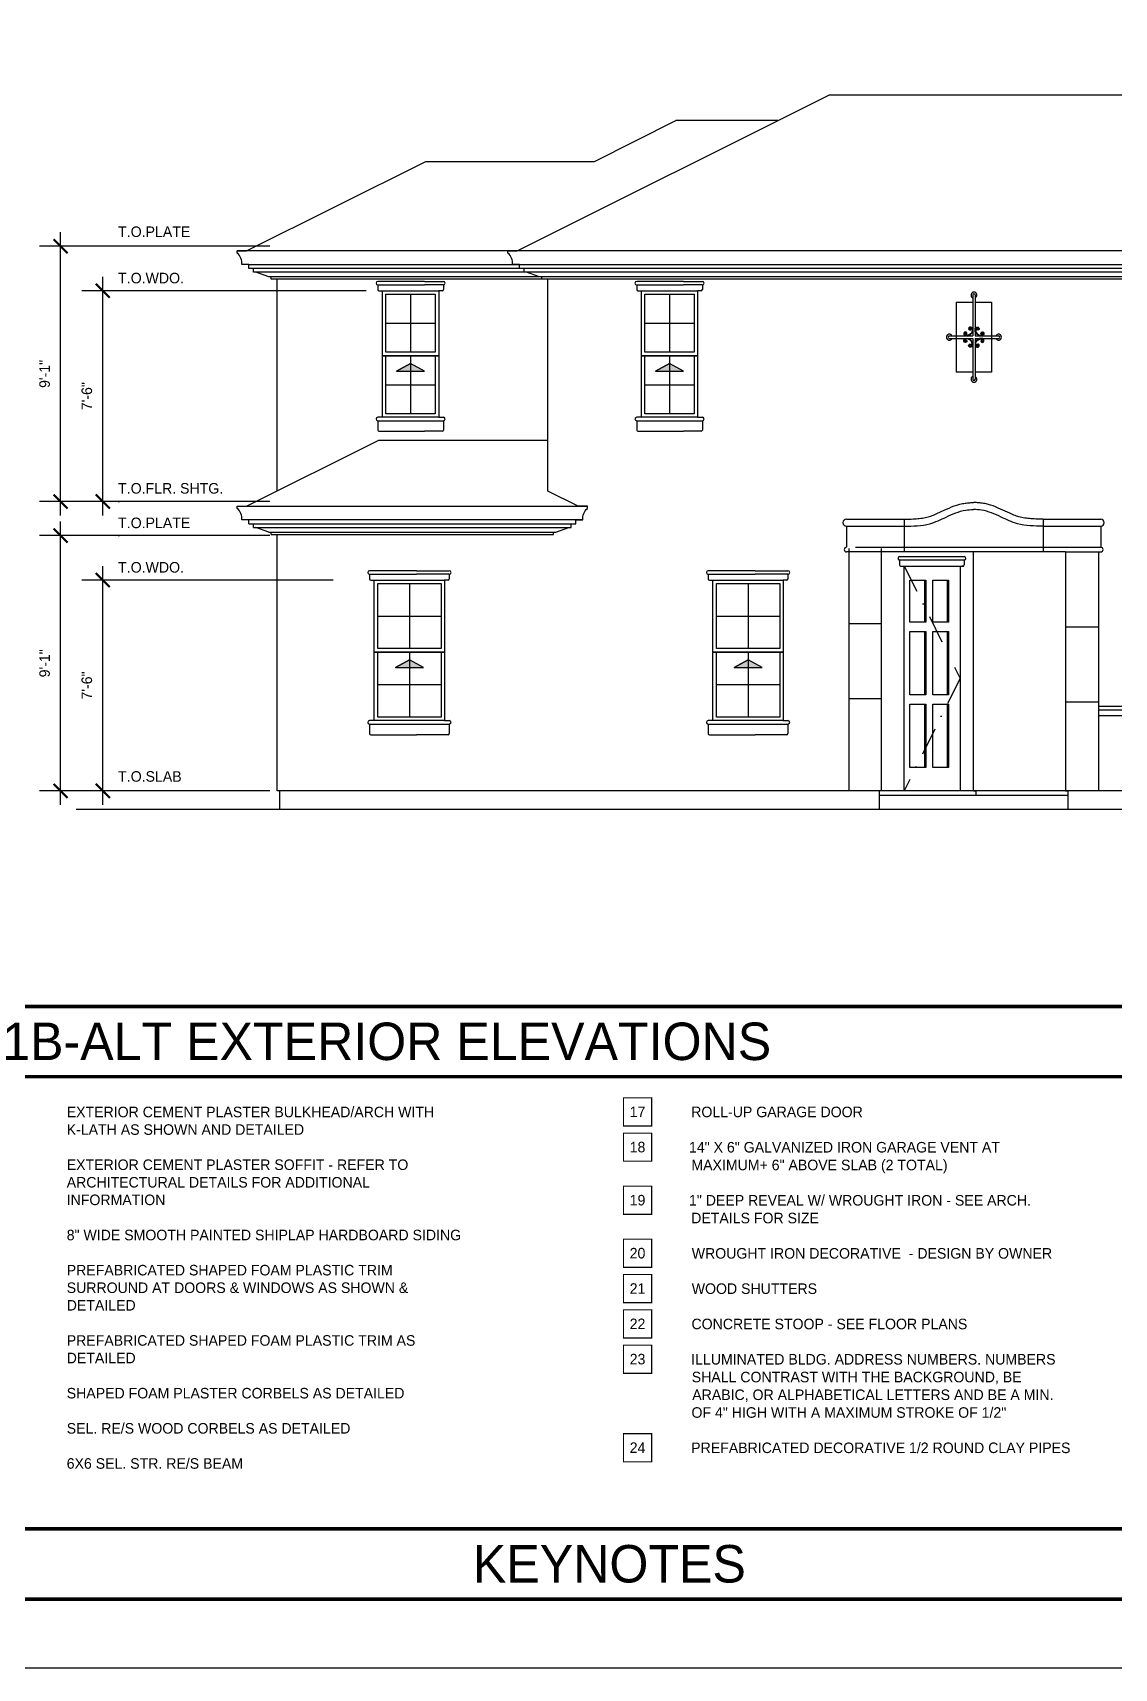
# Model space of a CAD drawing. Extents: x -1728 to 0, y -1152 to 0.
# Drawn here: x -1146 to -685, y -1152 to -454 of the extents above; entities that cross this region are included whole.
import ezdxf

# ---------------------------------------------------------------- set-up
doc = ezdxf.new("R2010")
doc.units = 0
doc.header["$LTSCALE"] = 48
doc.header["$MEASUREMENT"] = 0
doc.header["$PDMODE"] = 3
doc.header["$PDSIZE"] = -2
doc.linetypes.add('DASHDOT2', pattern=[0.5, 0.25, -0.125, 0, -0.125])
doc.layers.get('0').update_dxf_attribs({"linetype": 'CONTINUOUS'})
doc.layers.get('DEFPOINTS').update_dxf_attribs({"linetype": 'CONTINUOUS'})
for name, color, linetype in [('1EL-1', 1, 'CONTINUOUS'), ('1EL-3', 3, 'CONTINUOUS'), ('1EL-7', 7, 'CONTINUOUS'), ('A-DIMS', 3, 'CONTINUOUS'), ('A-ELEV-DR', 161, 'CONTINUOUS'), ('A-EXT ELEV', 7, 'CONTINUOUS'), ('A-EXT ELEV CORBELS', 3, 'CONTINUOUS'), ('A-EXT ELEV DR-WDO', 240, 'CONTINUOUS'), ('A-EXT ELEV TRIM', 42, 'CONTINUOUS'), ('A-SECT', 7, 'CONTINUOUS'), ('A-SYMTEXT', 2, 'CONTINUOUS'), ('A-TEXT', 3, 'CONTINUOUS'), ('EL-BASE', 1, 'CONTINUOUS')]:
    doc.layers.add(name, color=color, linetype=linetype)
doc.layers.add('24X36TB', color=7, linetype='CONTINUOUS', lineweight=30)
doc.styles.get("Standard").update_dxf_attribs({"font": 'ERASMD.TTF', "height": 4.5})
doc.dimstyles.new('ARCHITECTURE', dxfattribs={"dimscale": 48, "dimtxt": 0.18, "dimasz": 0.125, "dimexe": 0.1875, "dimexo": 0.0625, "dimgap": 0.09375, "dimtad": 1, "dimdec": 4, "dimzin": 3, "dimdsep": 46, "dimlunit": 4, "dimtxsty": 'Standard', "dimblk1": 'ARCHTICK', "dimblk2": 'ARCHTICK', "dimsah": 1, "dimcen": 0.09375, "dimdle": 0.125, "dimclrd": 1, "dimclre": 1, "dimclrt": 3, "dimadec": 0, "dimazin": 0, "dimtfac": 1, "dimtdec": 4, "dimtofl": 0, "dimtmove": 2, "dimatfit": 3, "dimldrblk": 'ARCHTICK', "dimfxl": 1, "dimfrac": 2, "dimtolj": 1, "dimtzin": 0, "dimarcsym": 0})

# ---------------------------------------------------------------- blocks, each defined once
blk = doc.blocks.new('A$C06A91398')
at = {"layer": '24X36TB'}
blk.add_lwpolyline([(-1115.88, 1085.14), (612.12, 1085.14), (612.12, -66.86), (-1115.88, -66.86)], close=True, dxfattribs=at)
at = {"layer": '24X36TB', "const_width": 1.5}
blk.add_lwpolyline([(420.62, -37.36), (420.62, 1055.64), (-1055.88, 1055.64), (-1055.88, -37.36)], close=True, dxfattribs=at)
blk = doc.blocks.new('A$C7DB57AE6')
at = {"layer": 'A-EXT ELEV DR-WDO'}
for p, q in [((8.66, 90), (8.66, 72)), ((18.37, 90), (18.37, 72)), ((8.66, 68), (8.66, 41)), ((18.37, 68), (18.37, 41)), ((8.66, 37), (8.66, 10)), ((18.37, 37), (18.37, 10))]:
    blk.add_line(p, q, dxfattribs=at)
for points in [[(0, 96), (23.79, 96), (23.79, 0), (0, 0)], [(2.44, 90), (9.16, 90), (9.16, 72), (2.44, 72)], [(12.16, 90), (18.87, 90), (18.87, 72), (12.16, 72)], [(2.44, 68), (9.16, 68), (9.16, 41), (2.44, 41)], [(12.16, 68), (18.87, 68), (18.87, 41), (12.16, 41)], [(2.44, 37), (9.16, 37), (9.16, 10), (2.44, 10)], [(12.16, 37), (18.87, 37), (18.87, 10), (12.16, 10)]]:
    blk.add_lwpolyline(points, close=True, dxfattribs=at)
blk = doc.blocks.new('window_direction')
at = {"layer": 'A-SYMTEXT'}
blk.add_hatch(color=256, dxfattribs=at).paths.add_polyline_path([(6, 0), (0, 3.32), (-6, 0)])
at = {"layer": 'A-SYMTEXT', "color": 7}
blk.add_line((-6, 0), (0, 3.32), dxfattribs=at)
at = {"layer": 'A-SYMTEXT'}
blk.add_lwpolyline([(0, 3.32), (-6, 0), (6, 0)], close=True, dxfattribs=at)
blk = doc.blocks.new('_ARCHTICK')
at = {"color": 0, "linetype": 'ByBlock', "const_width": 0.15}
blk.add_lwpolyline([(-0.5, -0.5), (0.5, 0.5)], dxfattribs=at)
blk = doc.blocks.new('*D57')
at = {"layer": 'A-DIMS', "color": 1, "lineweight": -2}
for p, q in [((-1134.27, -783.5), (-1134.27, -662.53)), ((-1044.92, -668.53), (-1143.27, -668.53)), ((-1044.92, -777.5), (-1143.27, -777.5))]:
    blk.add_line(p, q, dxfattribs=at)
at = {"layer": 'DEFPOINTS', "color": 0}
for p in [(-1134.27, -668.53), (-1041.92, -668.53), (-1041.92, -777.5)]:
    blk.add_point(p, dxfattribs=at)
at = {"layer": 'A-DIMS', "color": 1, "lineweight": -2, "xscale": 6, "yscale": 6, "zscale": 6}
for p, rotation in [((-1134.27, -668.53), 90), ((-1134.27, -777.5), 270)]:
    blk.add_blockref('_ARCHTICK', p, dxfattribs=dict(at, rotation=rotation))
at = {"layer": 'A-DIMS', "color": 3, "insert": (-1141.06, -723.02), "char_height": 4.5, "attachment_point": 5, "rotation": 90}
blk.add_mtext('\\A1;9\'-1"', dxfattribs=at)
blk = doc.blocks.new('*D58')
at = {"layer": 'A-DIMS', "color": 1, "lineweight": -2}
for p, q in [((-1134.27, -660), (-1134.27, -539)), ((-1044.92, -545), (-1143.27, -545)), ((-1044.92, -654), (-1143.27, -654))]:
    blk.add_line(p, q, dxfattribs=at)
at = {"layer": 'DEFPOINTS', "color": 0}
for p in [(-1134.27, -545), (-1041.92, -545), (-1041.92, -654)]:
    blk.add_point(p, dxfattribs=at)
at = {"layer": 'A-DIMS', "color": 1, "lineweight": -2, "xscale": 6, "yscale": 6, "zscale": 6}
for p, rotation in [((-1134.27, -545), 90), ((-1134.27, -654), 270)]:
    blk.add_blockref('_ARCHTICK', p, dxfattribs=dict(at, rotation=rotation))
at = {"layer": 'A-DIMS', "color": 3, "insert": (-1141.06, -599.5), "char_height": 4.5, "attachment_point": 5, "rotation": 90}
blk.add_mtext('\\A1;9\'-1"', dxfattribs=at)
blk = doc.blocks.new('*D59')
at = {"layer": 'A-DIMS', "color": 1, "lineweight": -2}
for p, q in [((-1116.27, -783.5), (-1116.27, -681.5)), ((-1017.92, -687.5), (-1125.27, -687.5)), ((-1044.92, -777.5), (-1125.27, -777.5))]:
    blk.add_line(p, q, dxfattribs=at)
at = {"layer": 'DEFPOINTS', "color": 0}
for p in [(-1116.27, -687.5), (-1014.92, -687.5), (-1041.92, -777.5)]:
    blk.add_point(p, dxfattribs=at)
at = {"layer": 'A-DIMS', "color": 1, "lineweight": -2, "xscale": 6, "yscale": 6, "zscale": 6}
for p, rotation in [((-1116.27, -687.5), 90), ((-1116.27, -777.5), 270)]:
    blk.add_blockref('_ARCHTICK', p, dxfattribs=dict(at, rotation=rotation))
at = {"layer": 'A-DIMS', "color": 3, "insert": (-1123.06, -732.5), "char_height": 4.5, "attachment_point": 5, "rotation": 90}
blk.add_mtext('\\A1;7\'-6"', dxfattribs=at)
blk = doc.blocks.new('*D60')
at = {"layer": 'A-DIMS', "color": 1, "lineweight": -2}
for p, q in [((-1116.27, -660), (-1116.27, -558)), ((-1003.92, -564), (-1125.27, -564)), ((-1044.92, -654), (-1125.27, -654))]:
    blk.add_line(p, q, dxfattribs=at)
at = {"layer": 'DEFPOINTS', "color": 0}
for p in [(-1116.27, -564), (-1000.92, -564), (-1041.92, -654)]:
    blk.add_point(p, dxfattribs=at)
at = {"layer": 'A-DIMS', "color": 1, "lineweight": -2, "xscale": 6, "yscale": 6, "zscale": 6}
for p, rotation in [((-1116.27, -564), 90), ((-1116.27, -654), 270)]:
    blk.add_blockref('_ARCHTICK', p, dxfattribs=dict(at, rotation=rotation))
at = {"layer": 'A-DIMS', "color": 3, "insert": (-1123.06, -609), "char_height": 4.5, "attachment_point": 5, "rotation": 90}
blk.add_mtext('\\A1;7\'-6"', dxfattribs=at)

msp = doc.modelspace()

# ---------------------------------------------------------------- linework, layer by layer
at = {"layer": '1EL-1', "color": 253}
for p, q in [((-774.31245, -661.5), (-774.31245, -675.5)), ((-715.00462, -661.5), (-715.00462, -675.5)), ((-715.00462, -661.5), (-715.00462, -675.5)), ((-797.90654, -706), (-783.90654, -706)), ((-705.42126, -707.5), (-691.42126, -707.5)), ((-797.90654, -738), (-783.90654, -738)), ((-705.42126, -739.5), (-691.42126, -739.5))]:
    msp.add_line(p, q, dxfattribs=at)
at = {"layer": '1EL-1'}
for p, q in [((-798.90654, -664.5), (-774.2931, -664.5)), ((-715.02397, -664.5), (-690.42126, -664.5)), ((-705.42126, -675.5), (-797.90654, -675.5)), ((-794.99991, -673.5), (-690.42126, -673.5)), ((-705.42126, -675.5), (-691.42126, -675.5))]:
    msp.add_line(p, q, dxfattribs=at)
for points in [[(-774.2931, -664.5), (-763.37429, -663.44479), (-756.40442, -660.62598), (-748.04129, -657.66946), (-744.65853, -657.41522)], [(-715.02397, -664.5), (-725.94278, -663.44479), (-732.91265, -660.62598), (-741.27578, -657.66946), (-744.65853, -657.41522)]]:
    msp.add_spline(points, degree=3, dxfattribs=at)
at = {"layer": '1EL-3'}
for p, q in [((-798.90654, -661.5), (-774.31245, -661.5)), ((-715.00462, -661.5), (-690.42126, -661.5)), ((-798.90654, -664.5), (-798.90654, -673.5)), ((-690.42126, -664.5), (-690.42126, -673.5)), ((-797.90654, -675.5), (-798.90654, -675.5)), ((-797.90654, -674), (-797.90654, -777.5)), ((-691.42126, -675.5), (-691.42126, -777.5)), ((-691.42126, -675.5), (-690.42126, -675.5)), ((-774.24969, -681.5), (-748.79384, -681.5))]:
    msp.add_line(p, q, dxfattribs=at)
for centre, radius, start, end in [((-798.90654, -663), 1.5, 90, 270), ((-690.42126, -663), 1.5, 270, 90), ((-798.90654, -674.5), 1, 90, 270), ((-690.42126, -674.5), 1, 270, 90)]:
    msp.add_arc(centre, radius, start, end, dxfattribs=at)
for points in [[(-774.3318, -661.50025), (-773.80901, -661.4935), (-773.29109, -661.48681), (-771.75391, -661.45948), (-770.75125, -661.43145), (-768.89768, -661.32542), (-768.04163, -661.25262), (-766.2927, -661.02785), (-765.40633, -660.86816), (-764.18953, -660.5616), (-763.83042, -660.45902), (-763.09974, -660.22749), (-762.73119, -660.09956), (-761.61447, -659.68397), (-760.8553, -659.36429), (-758.82657, -658.45903), (-757.52993, -657.82932), (-754.79769, -656.59014), (-753.36288, -655.98149), (-751.24987, -655.30957), (-750.65462, -655.14254), (-749.64286, -654.90729), (-749.23494, -654.82483), (-748.47672, -654.69795), (-748.12853, -654.65016), (-747.45101, -654.57362), (-747.11834, -654.54403), (-746.13985, -654.47222), (-745.51349, -654.44659), (-744.86916, -654.42118), (-744.8226, -654.41935), (-744.77621, -654.41753)], [(-714.98526, -661.50025), (-715.50805, -661.4935), (-716.02598, -661.48681), (-717.56315, -661.45948), (-718.56581, -661.43145), (-720.41938, -661.32542), (-721.27544, -661.25262), (-723.02437, -661.02785), (-723.91074, -660.86816), (-725.12753, -660.5616), (-725.48665, -660.45902), (-726.21733, -660.22749), (-726.58588, -660.09956), (-727.70259, -659.68397), (-728.46176, -659.36429), (-730.4905, -658.45903), (-731.78714, -657.82932), (-734.51938, -656.59014), (-735.95419, -655.98149), (-738.06719, -655.30957), (-738.66245, -655.14254), (-739.67421, -654.90729), (-740.08212, -654.82483), (-740.84034, -654.69795), (-741.18853, -654.65016), (-741.86606, -654.57362), (-742.19873, -654.54403), (-743.17721, -654.47222), (-743.80357, -654.44659), (-744.44791, -654.42118), (-744.49447, -654.41935), (-744.54086, -654.41753)]]:
    msp.add_open_spline(points, degree=3, knots=[0, 0, 0, 0, 1.543026439, 1.543026439, 4.629079318, 4.629079318, 7.412498591, 7.412498591, 10.500607945, 10.500607945, 11.829354326, 11.829354326, 13.158100708, 13.158100708, 15.815593471, 15.815593471, 20.096034543, 20.096034543, 24.376475616, 24.376475616, 26.000691633, 26.000691633, 27.068809109, 27.068809109, 27.95461722, 27.95461722, 28.840425331, 28.840425331, 30.612041552, 30.612041552, 30.750608345, 30.750608345, 30.750608345, 30.750608345], dxfattribs=at)
at = {"layer": '1EL-7'}
msp.add_line((-705.42126, -675.5), (-705.42126, -777.5), dxfattribs=at)
for points in [[(-1053.92126, -552.7588), (-1056.92126, -552.7588, 0.256877768), (-1058.87783, -547.9893), (-1058.875, -547.02786), (-1054.92126, -547.02786)], [(-938.42126, -552.7588), (-941.42126, -552.7588, 0.256877768), (-943.37783, -547.9893), (-943.375, -547.02786), (-939.42126, -547.02786)], [(-1053.92126, -661.7588), (-1056.92126, -661.7588, 0.256877768), (-1058.87783, -656.9893), (-1058.875, -656.02786), (-1054.92126, -656.02786)], [(-914.42126, -661.7588), (-911.42126, -661.7588, -0.256877768), (-909.4647, -656.9893), (-909.46752, -656.02786), (-913.42126, -656.02786)]]:
    msp.add_lwpolyline(points, format="xyb", dxfattribs=at)
at = {"layer": '24X36TB', "const_width": 1.5}
for points in [[(-1668, -869.5), (-1074, -869.5), (-191.5, -869.5)], [(-1668, -899.5), (-1074, -899.5), (-191.5, -899.5)], [(-1668, -1092.5), (-1074, -1092.5), (-191.5, -1092.5)]]:
    msp.add_lwpolyline(points, dxfattribs=at)
at = {"layer": 'A-ELEV-DR', "linetype": 'DASHDOT2'}
for p, q in [((-774.24969, -681.5), (-750.45825, -729.5)), ((-750.45825, -729.5), (-774.24969, -777.5))]:
    msp.add_line(p, q, dxfattribs=at)
at = {"layer": 'A-EXT ELEV'}
for p, q in [((-939.42126, -547.02786), (-806.42126, -480.52786)), ((-529.92126, -480.52786), (-806.42126, -480.52786)), ((-906.42126, -508.77786), (-871.67126, -491.40286)), ((-828.17126, -491.40286), (-871.67126, -491.40286)), ((-1054.92126, -547.02786), (-978.42126, -508.77786)), ((-978.42126, -508.77786), (-906.42126, -508.77786)), ((-326.92126, -547.02786), (-1058.875, -547.02786)), ((-1053.92126, -552.7588), (-327.92126, -552.7588)), ((-1053.92126, -554.52786), (-1053.92126, -552.7588)), ((-327.92126, -554.52786), (-1053.92126, -554.52786)), ((-1051.92126, -556.02786), (-1051.92126, -554.52786)), ((-329.92126, -556.02786), (-1051.92126, -556.02786)), ((-336.42126, -558.02786), (-1045.42126, -558.02786)), ((-938.42126, -554.52786), (-938.42126, -552.7588)), ((-936.42126, -556.02786), (-936.42126, -554.52786)), ((-337.42126, -559.02786), (-1044.42126, -559.02786)), ((-1041.92126, -649.52786), (-1041.92126, -559.02786)), ((-926.42126, -649.52786), (-926.42126, -559.02786)), ((-1054.92126, -656.02786), (-998.42126, -627.77786)), ((-1054.92126, -656.02786), (-909.46752, -656.02786)), ((-913.42126, -656.02786), (-926.42126, -649.52786)), ((-1053.92126, -663.52786), (-1053.92126, -661.7588)), ((-911.42126, -661.7588), (-1053.92126, -661.7588)), ((-914.42126, -663.52786), (-914.42126, -661.7588)), ((-1053.92126, -663.52786), (-914.42126, -663.52786)), ((-1051.92126, -665.02786), (-1051.92126, -663.52786)), ((-1051.92126, -665.02786), (-916.42126, -665.02786)), ((-1045.42126, -667.02786), (-922.92126, -667.02786)), ((-1044.42126, -668.02786), (-923.92126, -668.02786)), ((-1041.92126, -777.5), (-1041.92126, -668.02786)), ((-916.42126, -665.02786), (-916.42126, -663.52786)), ((-783.90654, -777.5), (-783.90654, -674)), ((-744.6639, -777.5), (-744.6639, -675.5)), ((-337.92126, -777.5), (-1041.92126, -777.5)), ((-1040.92126, -777.5), (-1040.92126, -785.5)), ((-783.90654, -777.5), (-784.90654, -777.5)), ((-784.90654, -777.5), (-784.90654, -785.5)), ((-704.42126, -779.5), (-784.90654, -779.5)), ((-744.6639, -777.5), (-743.6639, -777.5)), ((-743.6639, -777.5), (-743.6639, -779.5)), ((-705.42126, -777.5), (-704.42126, -777.5)), ((-704.42126, -777.5), (-704.42126, -785.5)), ((-238.43373, -785.5), (-1127.5651, -785.5))]:
    msp.add_line(p, q, dxfattribs=at)
at = {"layer": 'A-EXT ELEV', "linetype": 'DASHDOT2'}
for p, q in [((-1091.45806, -654), (-1127.5651, -654)), ((-1091.45806, -668.5), (-1127.5651, -668.5))]:
    msp.add_line(p, q, dxfattribs=at)
at = {"layer": 'A-EXT ELEV DR-WDO'}
for p, q in [((-984.92126, -565.5), (-984.92126, -590.25)), ((-874.42126, -565.5), (-874.42126, -590.25)), ((-995.42126, -577.875), (-974.42126, -577.875)), ((-884.92126, -577.875), (-863.92126, -577.875)), ((-984.92126, -591.75), (-984.92126, -616.5)), ((-874.42126, -591.75), (-874.42126, -616.5)), ((-995.42126, -604.125), (-974.42126, -604.125)), ((-884.92126, -604.125), (-863.92126, -604.125)), ((-985.42126, -689), (-985.42126, -716.75)), ((-840.90655, -689), (-840.90655, -716.75)), ((-998.92126, -702.875), (-971.92126, -702.875)), ((-854.40655, -702.875), (-827.40655, -702.875)), ((-970.42126, -718.25), (-1000.42126, -718.25)), ((-985.42126, -718.25), (-985.42126, -746)), ((-825.90655, -718.25), (-855.90655, -718.25)), ((-840.90655, -718.25), (-840.90655, -746)), ((-998.92126, -732.125), (-971.92126, -732.125)), ((-854.40655, -732.125), (-827.40655, -732.125))]:
    msp.add_line(p, q, dxfattribs=at)
for points in [[(-996.92126, -564), (-972.92126, -564), (-972.92126, -591.75), (-996.92126, -591.75)], [(-996.92126, -564), (-972.92126, -564), (-972.92126, -618), (-996.92126, -618)], [(-886.42126, -564), (-862.42126, -564), (-862.42126, -591.75), (-886.42126, -591.75)], [(-886.42126, -564), (-862.42126, -564), (-862.42126, -618), (-886.42126, -618)], [(-995.42126, -565.5), (-974.42126, -565.5), (-974.42126, -590.25), (-995.42126, -590.25)], [(-884.92126, -565.5), (-863.92126, -565.5), (-863.92126, -590.25), (-884.92126, -590.25)], [(-996.92126, -591.75), (-972.92126, -591.75), (-972.92126, -618), (-996.92126, -618)], [(-995.42126, -591.75), (-974.42126, -591.75), (-974.42126, -616.5), (-995.42126, -616.5)], [(-886.42126, -591.75), (-862.42126, -591.75), (-862.42126, -618), (-886.42126, -618)], [(-884.92126, -591.75), (-863.92126, -591.75), (-863.92126, -616.5), (-884.92126, -616.5)], [(-1000.42126, -687.5), (-970.42126, -687.5), (-970.42126, -718.25), (-1000.42126, -718.25)], [(-998.92126, -689), (-971.92126, -689), (-971.92126, -716.75), (-998.92126, -716.75)], [(-855.90655, -687.5), (-825.90655, -687.5), (-825.90655, -718.25), (-855.90655, -718.25)], [(-854.40655, -689), (-827.40655, -689), (-827.40655, -716.75), (-854.40655, -716.75)], [(-1000.42126, -718.25), (-970.42126, -718.25), (-970.42126, -747.5), (-1000.42126, -747.5)], [(-998.92126, -718.25), (-971.92126, -718.25), (-971.92126, -746), (-998.92126, -746)], [(-855.90655, -718.25), (-825.90655, -718.25), (-825.90655, -747.5), (-855.90655, -747.5)], [(-854.40655, -718.25), (-827.40655, -718.25), (-827.40655, -746), (-854.40655, -746)]]:
    msp.add_lwpolyline(points, close=True, dxfattribs=at)
at = {"layer": 'A-EXT ELEV TRIM'}
for p, q in [((-978.92126, -560), (-998.92126, -560)), ((-998.92126, -561.5), (-998.92126, -563.5)), ((-998.92126, -561.5), (-978.92126, -561.5)), ((-998.42126, -564), (-997.92126, -564)), ((-997.92126, -564), (-996.92126, -564)), ((-996.92126, -564), (-972.92126, -564)), ((-978.92126, -560), (-970.92126, -560)), ((-970.92126, -561.5), (-978.92126, -561.5)), ((-971.42126, -564), (-972.92126, -564)), ((-970.92126, -561.5), (-970.92126, -563.5)), ((-868.42126, -560), (-888.42126, -560)), ((-888.42126, -561.5), (-888.42126, -563.5)), ((-888.42126, -561.5), (-868.42126, -561.5)), ((-887.92126, -564), (-887.42126, -564)), ((-887.92126, -564), (-887.42126, -564)), ((-887.42126, -564), (-886.42126, -564)), ((-887.42126, -564), (-886.42126, -564)), ((-886.42126, -564), (-862.42126, -564)), ((-868.42126, -560), (-860.42126, -560)), ((-860.42126, -561.5), (-868.42126, -561.5)), ((-860.92126, -564), (-862.42126, -564)), ((-860.92126, -564), (-862.42126, -564)), ((-860.42126, -561.5), (-860.42126, -563.5)), ((-972.92126, -618), (-998.92126, -618)), ((-998.92126, -619.5), (-998.92126, -623.5)), ((-998.92126, -619.5), (-970.92126, -619.5)), ((-972.92126, -618), (-970.92126, -618)), ((-970.92126, -619.5), (-970.92126, -623.5)), ((-862.42126, -618), (-888.42126, -618)), ((-888.42126, -619.5), (-888.42126, -623.5)), ((-888.42126, -619.5), (-860.42126, -619.5)), ((-862.42126, -618), (-860.42126, -618)), ((-862.42126, -618), (-860.42126, -618)), ((-860.42126, -619.5), (-860.42126, -623.5)), ((-998.42126, -624), (-997.92126, -624)), ((-997.92126, -624), (-978.92126, -624)), ((-971.92126, -624), (-978.92126, -624)), ((-971.42126, -624), (-971.92126, -624)), ((-887.92126, -624), (-887.42126, -624)), ((-887.42126, -624), (-868.42126, -624)), ((-861.42126, -624), (-868.42126, -624)), ((-860.92126, -624), (-861.42126, -624)), ((-982.42126, -683.5), (-1002.42126, -683.5)), ((-982.42126, -683.5), (-968.42126, -683.5)), ((-837.90655, -683.5), (-857.90655, -683.5)), ((-837.90655, -683.5), (-823.90655, -683.5)), ((-1002.42126, -685), (-1002.42126, -687)), ((-1002.42126, -685), (-982.42126, -685)), ((-1001.92126, -687.5), (-1001.42126, -687.5)), ((-1001.42126, -687.5), (-1000.42126, -687.5)), ((-1000.42126, -687.5), (-970.42126, -687.5)), ((-968.42126, -685), (-982.42126, -685)), ((-968.92126, -687.5), (-970.42126, -687.5)), ((-968.42126, -685), (-968.42126, -687)), ((-857.90655, -685), (-857.90655, -687)), ((-857.90655, -685), (-837.90655, -685)), ((-857.40655, -687.5), (-856.90655, -687.5)), ((-856.90655, -687.5), (-855.90655, -687.5)), ((-855.90655, -687.5), (-825.90655, -687.5)), ((-823.90655, -685), (-837.90655, -685)), ((-824.40655, -687.5), (-825.90655, -687.5)), ((-823.90655, -685), (-823.90655, -687)), ((-970.42126, -747.5), (-1002.42126, -747.5)), ((-1002.42126, -749), (-1002.42126, -753)), ((-1002.42126, -749), (-968.42126, -749)), ((-1001.92126, -753.5), (-1001.42126, -753.5)), ((-1001.42126, -753.5), (-982.42126, -753.5)), ((-969.42126, -753.5), (-982.42126, -753.5)), ((-970.42126, -747.5), (-968.42126, -747.5)), ((-968.92126, -753.5), (-969.42126, -753.5)), ((-968.42126, -749), (-968.42126, -753)), ((-825.90655, -747.5), (-857.90655, -747.5)), ((-857.90655, -749), (-857.90655, -753)), ((-857.90655, -749), (-823.90655, -749)), ((-857.40655, -753.5), (-856.90655, -753.5)), ((-856.90655, -753.5), (-837.90655, -753.5)), ((-824.90655, -753.5), (-837.90655, -753.5)), ((-825.90655, -747.5), (-823.90655, -747.5)), ((-824.40655, -753.5), (-824.90655, -753.5)), ((-823.90655, -749), (-823.90655, -753))]:
    msp.add_line(p, q, dxfattribs=at)
for centre, radius, start, end in [((-998.92126, -560.75), 0.75, 90, 270), ((-998.42126, -563.5), 0.5, 180, 270), ((-971.42126, -563.5), 0.5, 270, 0), ((-970.92126, -560.75), 0.75, 270, 90), ((-888.42126, -560.75), 0.75, 90, 270), ((-887.92126, -563.5), 0.5, 180, 270), ((-860.92126, -563.5), 0.5, 270, 0), ((-860.42126, -560.75), 0.75, 270, 90), ((-998.92126, -618.75), 0.75, 90, 270), ((-970.92126, -618.75), 0.75, 270, 90), ((-888.42126, -618.75), 0.75, 90, 270), ((-860.42126, -618.75), 0.75, 270, 90), ((-998.42126, -623.5), 0.5, 180, 270), ((-971.42126, -623.5), 0.5, 270, 0), ((-887.92126, -623.5), 0.5, 180, 270), ((-860.92126, -623.5), 0.5, 270, 0), ((-1002.42126, -684.25), 0.75, 90, 270), ((-968.42126, -684.25), 0.75, 270, 90), ((-857.90655, -684.25), 0.75, 90, 270), ((-823.90655, -684.25), 0.75, 270, 90), ((-1001.92126, -687), 0.5, 180, 270), ((-968.92126, -687), 0.5, 270, 0), ((-857.40655, -687), 0.5, 180, 270), ((-824.40655, -687), 0.5, 270, 0), ((-1002.42126, -748.25), 0.75, 90, 270), ((-1001.92126, -753), 0.5, 180, 270), ((-968.92126, -753), 0.5, 270, 0), ((-968.42126, -748.25), 0.75, 270, 90), ((-857.90655, -748.25), 0.75, 90, 270), ((-857.40655, -753), 0.5, 180, 270), ((-824.40655, -753), 0.5, 270, 0), ((-823.90655, -748.25), 0.75, 270, 90)]:
    msp.add_arc(centre, radius, start, end, dxfattribs=at)
at = {"layer": 'A-SECT'}
for p, q in [((-1045.42126, -558.02786), (-1050.92126, -556.02786)), ((-1044.42126, -559.02786), (-1044.42126, -558.02786)), ((-1044.42126, -559.02786), (-1044.42126, -558.02786)), ((-929.92126, -558.02786), (-935.42126, -556.02786)), ((-928.92126, -559.02786), (-928.92126, -558.02786)), ((-928.92126, -559.02786), (-928.92126, -558.02786)), ((-998.42126, -627.77786), (-926.42126, -627.77786)), ((-1045.42126, -667.02786), (-1050.92126, -665.02786)), ((-1044.42126, -668.02786), (-1044.42126, -667.02786)), ((-923.92126, -668.02786), (-923.92126, -667.02786)), ((-922.92126, -667.02786), (-917.42126, -665.02786))]:
    msp.add_line(p, q, dxfattribs=at)
at = {"layer": 'A-SYMTEXT', "const_width": 0.5}
for points in [[(-894.07671, -920.5), (-882.07671, -920.5), (-882.07671, -908.5), (-894.07671, -908.5)], [(-894.07671, -935.56893), (-882.07671, -935.56893), (-882.07671, -923.56893), (-894.07671, -923.56893)], [(-894.07671, -958.20159), (-882.07671, -958.20159), (-882.07671, -946.20159), (-894.07671, -946.20159)], [(-894.07671, -980.84155), (-882.07671, -980.84155), (-882.07671, -968.84155), (-894.07671, -968.84155)], [(-894.07671, -995.9068), (-882.07671, -995.9068), (-882.07671, -983.9068), (-894.07671, -983.9068)], [(-894.07671, -1010.98894), (-882.07671, -1010.98894), (-882.07671, -998.98894), (-894.07671, -998.98894)], [(-894.07671, -1026.0649), (-882.07671, -1026.0649), (-882.07671, -1014.0649), (-894.07671, -1014.0649)], [(-894.07671, -1063.84525), (-882.07671, -1063.84525), (-882.07671, -1051.84525), (-894.07671, -1051.84525)]]:
    msp.add_lwpolyline(points, close=True, dxfattribs=at)
at = {"layer": 'EL-BASE', "color": 2}
for p, q in [((-862.42126, -564), (-862.42126, -618)), ((-752.04086, -568.82184), (-752.04086, -598.82184)), ((-752.04086, -568.82184), (-745.04086, -568.82184)), ((-744.04086, -568.82184), (-737.04086, -568.82184)), ((-737.04086, -568.82184), (-737.04086, -598.82184)), ((-745.04086, -598.82184), (-752.04086, -598.82184)), ((-737.04086, -598.82184), (-744.04086, -598.82184))]:
    msp.add_line(p, q, dxfattribs=at)
at = {"layer": 'EL-BASE'}
for p, q in [((-745.04086, -565.82184), (-745.04086, -577.32184)), ((-744.04086, -565.82184), (-744.04086, -577.32184)), ((-745.04086, -574.82184), (-745.04086, -583.32184)), ((-744.04086, -574.82184), (-744.04086, -583.32184)), ((-755.04086, -583.32184), (-745.04086, -583.32184)), ((-755.04086, -584.32184), (-745.04086, -584.32184)), ((-745.04086, -584.32184), (-745.04086, -601.82184)), ((-744.04086, -583.32184), (-734.04086, -583.32184)), ((-744.04086, -584.32184), (-744.04086, -601.82184)), ((-744.04086, -584.32184), (-734.04086, -584.32184))]:
    msp.add_line(p, q, dxfattribs=at)
at = {"layer": 'EL-BASE', "color": 3}
for p, q in [((-776.24969, -677.5), (-748.70825, -677.5)), ((-776.24969, -679), (-776.24969, -681)), ((-775.74969, -681.5), (-775.24969, -681.5)), ((-775.24969, -681.5), (-774.24969, -681.5)), ((-749.20825, -681.5), (-749.70825, -681.5)), ((-749.70825, -681.5), (-748.79384, -681.5)), ((-748.70825, -679), (-748.70825, -681))]:
    msp.add_line(p, q, dxfattribs=at)
at = {"layer": 'EL-BASE', "color": 1}
for p, q in [((-748.70825, -679), (-776.24969, -679)), ((-339.92126, -741.5), (-691.42126, -741.5)), ((-336.92126, -743), (-691.42126, -743)), ((-337.92126, -745.5), (-691.42126, -745.5))]:
    msp.add_line(p, q, dxfattribs=at)
for points in [[(-745.6391, -580.41948, 1), (-745.90223, -580.32015, -1.210515358), (-746.45831, -580.03927, -0.61010441), (-745.3915, -580.2361, -0.56885234), (-748.1266, -582.9712, -0.61010441), (-748.32343, -581.90439, -1.209609079), (-748.04237, -582.46096, 1), (-747.94304, -582.72408, 1.186700224), (-748.49534, -581.68179, 0.612627752), (-748.20148, -583.24235, 0.570355564), (-745.12035, -580.16122, 0.612627752), (-746.68091, -579.86736, 1.186700224), (-745.63862, -580.41966)], [(-745.6391, -587.22421, -1), (-745.90223, -587.32353, 1.210515358), (-746.45831, -587.60442, 0.61010441), (-745.3915, -587.40758, 0.56885234), (-748.1266, -584.67249, 0.61010441), (-748.32343, -585.7393, 1.209609079), (-748.04237, -585.18273, -1), (-747.94304, -584.9196, -1.186700224), (-748.49534, -585.9619, -0.612627752), (-748.20148, -584.40134, -0.570355564), (-745.12035, -587.48246, -0.612627752), (-746.68091, -587.77632, -1.186700224), (-745.63862, -587.22403)], [(-743.44261, -580.41948, -1), (-743.17949, -580.32015, 1.210515358), (-742.6234, -580.03927, 0.61010441), (-743.69021, -580.2361, 0.56885234), (-740.95512, -582.9712, 0.61010441), (-740.75829, -581.90439, 1.209609079), (-741.03935, -582.46096, -1), (-741.13867, -582.72408, -1.186700224), (-740.58638, -581.68179, -0.612627752), (-740.88024, -583.24235, -0.570355564), (-743.96137, -580.16122, -0.612627752), (-742.4008, -579.86736, -1.186700224), (-743.4431, -580.41966)], [(-743.44261, -587.22421, 1), (-743.17949, -587.32353, -1.210515358), (-742.6234, -587.60442, -0.61010441), (-743.69021, -587.40758, -0.56885234), (-740.95512, -584.67249, -0.61010441), (-740.75829, -585.7393, -1.209609079), (-741.03935, -585.18273, 1), (-741.13867, -584.9196, 1.186700224), (-740.58638, -585.9619, 0.612627752), (-740.88024, -584.40134, 0.570355564), (-743.96137, -587.48246, 0.612627752), (-742.4008, -587.77632, 1.186700224), (-743.4431, -587.22403)]]:
    msp.add_lwpolyline(points, format="xyb", dxfattribs=at)
for centre, start, end in [((-744.54086, -565.82184), 293.57817848, 246.42182152), ((-755.04086, -583.82184), 23.57817848, 336.42182152), ((-734.04086, -583.82184), 203.57817848, 156.42182152), ((-744.54086, -601.82184), 113.57817848, 66.42182152)]:
    msp.add_arc(centre, 1.25, start, end, dxfattribs=at)
at = {"layer": 'EL-BASE'}
for centre, start, end in [((-744.54086, -565.82184), 0, 180), ((-744.54086, -565.82184), 0, 180), ((-755.04086, -583.82184), 90, 270), ((-755.04086, -583.82184), 90, 270), ((-734.04086, -583.82184), 270, 90), ((-734.04086, -583.82184), 270, 90), ((-744.54086, -601.82184), 180, 0), ((-744.54086, -601.82184), 180, 0)]:
    msp.add_arc(centre, 0.5, start, end, dxfattribs=at)
at = {"layer": 'EL-BASE', "color": 3}
for centre, radius, start, end in [((-776.24969, -678.25), 0.75, 90, 270), ((-775.74969, -681), 0.5, 180, 270), ((-749.20825, -681), 0.5, 270, 0), ((-748.70825, -678.25), 0.75, 270, 90)]:
    msp.add_arc(centre, radius, start, end, dxfattribs=at)

# ---------------------------------------------------------------- block references
at = {"layer": 'A-DIMS'}
msp.add_blockref('A$C06A91398', (-612.11644, -1085.14447), dxfattribs=at)
at = {"layer": 'A-EXT ELEV CORBELS'}
msp.add_blockref('A$C7DB57AE6', (-774.24969, -777.5), dxfattribs=at)
at = {"layer": 'A-SYMTEXT'}
for p in [(-984.92126, -598.35493), (-874.42126, -598.35492), (-985.42126, -724.85492), (-840.90655, -724.85493)]:
    msp.add_blockref('window_direction', p, dxfattribs=at)

# ---------------------------------------------------------------- texts
at = {"layer": 'A-SYMTEXT', "color": 3, "char_height": 4.5, "width": 3.8571429, "attachment_point": 5}
for s, insert in [('17', (-888.07671, -914.5)), ('18', (-888.07671, -929.56893)), ('19', (-888.07671, -952.20159)), ('20', (-888.07671, -974.84155)), ('21', (-888.07671, -989.9068)), ('22', (-888.07671, -1004.98894)), ('23', (-888.07671, -1020.0649)), ('24', (-888.07671, -1057.84525))]:
    msp.add_mtext(s, dxfattribs=dict(at, insert=insert))
at = {"layer": 'A-TEXT'}
for s, p in [('ROLL-UP GARAGE DOOR', (-865.17092, -916.77231)), ('14" X 6" GALVANIZED IRON GARAGE VENT AT', (-866.11048, -931.84484)), ('MAXIMUM+ 6" ABOVE SLAB (2 TOTAL)', (-865.0885, -939.41737)), ('1" DEEP REVEAL W/ WROUGHT IRON - SEE ARCH.', (-866.11048, -954.48989)), ('DETAILS FOR SIZE', (-865.17422, -962.06242)), ('WROUGHT IRON DECORATIVE  - DESIGN BY OWNER', (-864.94675, -977.13495)), ('WOOD SHUTTERS', (-864.94675, -992.20748)), ('CONCRETE STOOP - SEE FLOOR PLANS', (-865.04894, -1007.28)), ('ILLUMINATED BLDG. ADDRESS NUMBERS. NUMBERS', (-865.17751, -1022.35253)), ('SHALL CONTRAST WITH THE BACKGROUND, BE', (-864.95004, -1029.92506)), ('ARABIC, OR ALPHABETICAL LETTERS AND BE A MIN.', (-864.73246, -1037.49759)), ('OF 4" HIGH WITH A MAXIMUM STROKE OF 1/2"', (-865.05224, -1045.07011)), ('PREFABRICATED DECORATIVE 1/2 ROUND CLAY PIPES', (-865.17751, -1060.14264))]:
    msp.add_text(s, height=4.5, dxfattribs=at).set_placement(p)
for s, insert, char_height, width, attachment_point in [('T.O.PLATE', (-1109.69607, -536.57095), 4.5, 31.0252747, 1), ('T.O.WDO.', (-1109.69607, -556.34026), 4.5, 31.0252747, 1), ('T.O.FLR. SHTG.', (-1109.69607, -646.09026), 4.5, 44.2054945, 1), ('T.O.PLATE', (-1109.69607, -660.84026), 4.5, 31.0252747, 1), ('T.O.WDO.', (-1109.69607, -679.80656), 4.5, 31.0252747, 1), ('T.O.SLAB', (-1109.69607, -769.07358), 4.5, 27.2934066, 1), ('1B-ALT EXTERIOR ELEVATIONS', (-995.10407, -884.5), 16, 1345.7918518, 5), ('EXTERIOR CEMENT PLASTER BULKHEAD/ARCH WITH K-LATH AS SHOWN AND DETAILED \\P\\PEXTERIOR CEMENT PLASTER SOFFIT - REFER TO ARCHITECTURAL DETAILS FOR ADDITIONAL INFORMATION \\P\\P8" WIDE SMOOTH PAINTED SHIPLAP HARDBOARD SIDING \\P\\PPREFABRICATED SHAPED FOAM PLASTIC TRIM SURROUND AT DOORS & WINDOWS AS SHOWN & DETAILED \\P\\PPREFABRICATED SHAPED FOAM PLASTIC TRIM AS DETAILED \\P\\PSHAPED FOAM PLASTER CORBELS AS DETAILED \\P\\PSEL. RE/S WOOD CORBELS AS DETAILED \\P\\P6X6 SEL. STR. RE/S BEAM', (-1131.65772, -912.29487), 4.5, 160.9978022, 1), ('KEYNOTES', (-900.09486, -1107.5), 16, 1476.5, 5)]:
    msp.add_mtext(s, dxfattribs=dict(at, insert=insert, char_height=char_height, width=width, attachment_point=attachment_point))

# ---------------------------------------------------------------- dimensions: what is measured, and where the dimension line sits
at = {"layer": 'A-DIMS', "color": 1}
for base, p1, p2, picture, middle in [((-1134.27374, -545), (-1041.92126, -654), (-1041.92126, -545), '*D58', (-1141.06001, -599.5)), ((-1116.27374, -564), (-1041.92126, -654), (-1000.92126, -564), '*D60', (-1123.06001, -609)), ((-1134.2737426353, -668.5312499999), (-1041.921261589, -777.4999999999), (-1041.921261589, -668.5312499999), '*D57', (-1141.0600063716, -723.0156249999)), ((-1116.27374, -687.5), (-1041.92126, -777.5), (-1014.92126, -687.5), '*D59', (-1123.06001, -732.5))]:
    dim = msp.add_linear_dim(base=base, p1=p1, p2=p2, angle=90, dimstyle='ARCHITECTURE', dxfattribs=at)
    dim.commit()
    dim.dimension.update_dxf_attribs({"geometry": picture, "text_midpoint": middle})

doc.saveas('drawing.dxf')
